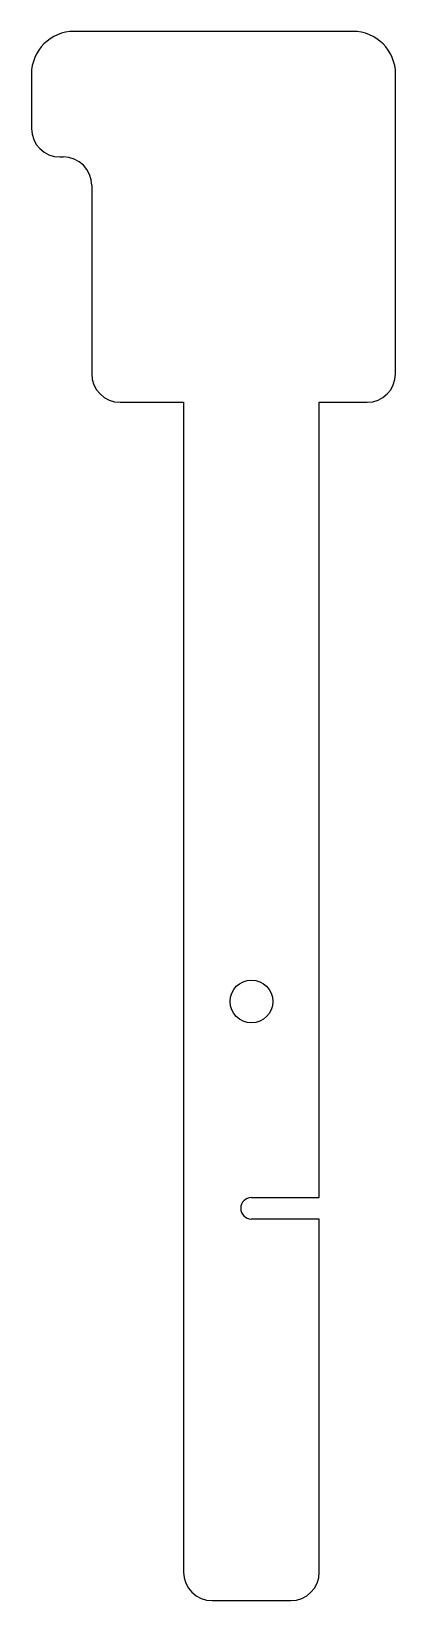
# Model space of a CAD drawing. Header units: millimetres. Extents: x -244 to -219, y -84 to 26.
import ezdxf

# ---------------------------------------------------------------- set-up
doc = ezdxf.new("R2010")
doc.units = ezdxf.units.MM
doc.layers.get('0').update_dxf_attribs({"linetype": 'CONTINUOUS'})

msp = doc.modelspace()

# ---------------------------------------------------------------- linework, layer by layer
for p, q in [((-221.66, 26), (-241.152, 26)), ((-244.152, 23), (-244.152, 19.2)), ((-218.66, 2), (-218.66, 23)), ((-242.152, 17.2), (-241.932, 17.2)), ((-239.932, 15.2), (-239.932, 2)), ((-237.932, 0), (-233.5, 0)), ((-233.5, 0), (-233.5, -82)), ((-224, -55.75), (-224, 0)), ((-224, 0), (-220.66, 0)), ((-228.75, -55.75), (-224, -55.75)), ((-224, -57.25), (-228.75, -57.25)), ((-224, -82), (-224, -57.25)), ((-231.5, -84), (-226, -84))]:
    msp.add_line(p, q)
msp.add_circle((-228.75, -42), 1.5)
for centre, radius, start, end in [((-241.152, 23), 3, 90, 180), ((-221.66, 23), 3, 0, 90), ((-242.152, 19.2), 2, 180, 270), ((-241.932, 15.2), 2, 0, 90), ((-237.932, 2), 2, 180, 270), ((-220.66, 2), 2, 270, 360), ((-228.75, -56.5), 0.75, 90, 270), ((-231.5, -82), 2, 180, 270), ((-226, -82), 2, -90, 0)]:
    msp.add_arc(centre, radius, start, end)

doc.saveas('drawing.dxf')
